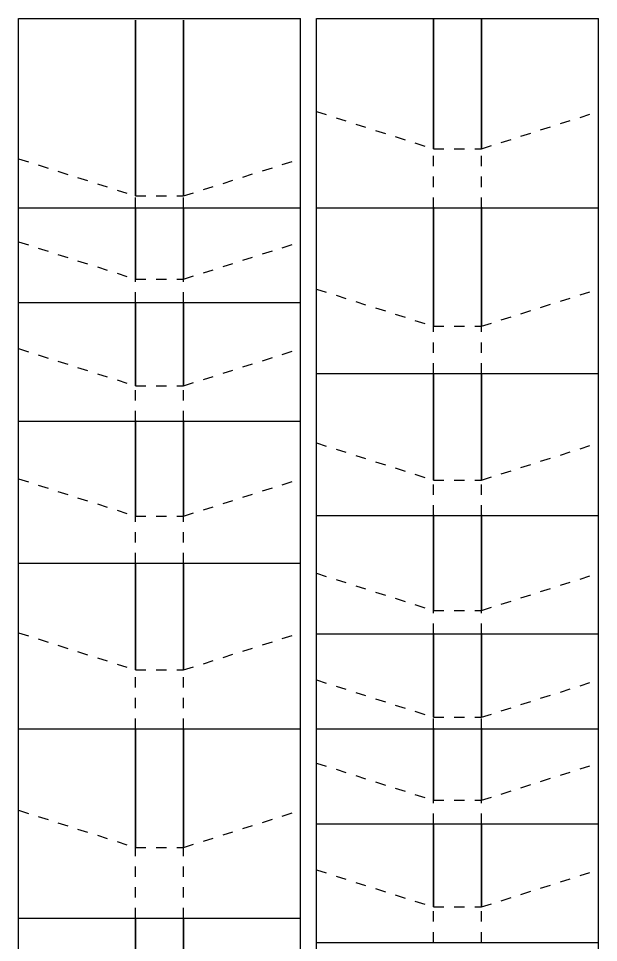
# Model space of a CAD drawing. Extents: x 11 to 192, y -291 to -10.
# Drawn here: x 87.2 to 166.3, y -159.4 to -33.5 of the extents above; entities that cross this region are included whole.
import ezdxf

# ---------------------------------------------------------------- set-up
doc = ezdxf.new("R2010")
doc.units = 0
for name, pattern in [('AI-LINETYPE-1', [2.822222, 1.411111, -1.411111]), ('AI-LINETYPE-10', [2.822222, 1.411111, -1.411111]), ('AI-LINETYPE-100', [2.822222, 1.411111, -1.411111]), ('AI-LINETYPE-11', [2.822222, 1.411111, -1.411111]), ('AI-LINETYPE-12', [2.822222, 1.411111, -1.411111]), ('AI-LINETYPE-13', [2.822222, 1.411111, -1.411111]), ('AI-LINETYPE-14', [2.822222, 1.411111, -1.411111]), ('AI-LINETYPE-15', [2.822222, 1.411111, -1.411111]), ('AI-LINETYPE-16', [2.822222, 1.411111, -1.411111]), ('AI-LINETYPE-17', [2.822222, 1.411111, -1.411111]), ('AI-LINETYPE-18', [2.822222, 1.411111, -1.411111]), ('AI-LINETYPE-19', [2.822222, 1.411111, -1.411111]), ('AI-LINETYPE-2', [2.822222, 1.411111, -1.411111]), ('AI-LINETYPE-20', [2.822222, 1.411111, -1.411111]), ('AI-LINETYPE-21', [2.822222, 1.411111, -1.411111]), ('AI-LINETYPE-22', [2.822222, 1.411111, -1.411111]), ('AI-LINETYPE-23', [2.822222, 1.411111, -1.411111]), ('AI-LINETYPE-24', [2.822222, 1.411111, -1.411111]), ('AI-LINETYPE-25', [2.822222, 1.411111, -1.411111]), ('AI-LINETYPE-26', [2.822222, 1.411111, -1.411111]), ('AI-LINETYPE-27', [2.822222, 1.411111, -1.411111]), ('AI-LINETYPE-28', [2.822222, 1.411111, -1.411111]), ('AI-LINETYPE-29', [2.822222, 1.411111, -1.411111]), ('AI-LINETYPE-3', [2.822222, 1.411111, -1.411111]), ('AI-LINETYPE-30', [2.822222, 1.411111, -1.411111]), ('AI-LINETYPE-4', [2.822222, 1.411111, -1.411111]), ('AI-LINETYPE-5', [2.822222, 1.411111, -1.411111]), ('AI-LINETYPE-51', [2.822222, 1.411111, -1.411111]), ('AI-LINETYPE-52', [2.822222, 1.411111, -1.411111]), ('AI-LINETYPE-53', [2.822222, 1.411111, -1.411111]), ('AI-LINETYPE-54', [2.822222, 1.411111, -1.411111]), ('AI-LINETYPE-55', [2.822222, 1.411111, -1.411111]), ('AI-LINETYPE-56', [2.822222, 1.411111, -1.411111]), ('AI-LINETYPE-57', [2.822222, 1.411111, -1.411111]), ('AI-LINETYPE-58', [2.822222, 1.411111, -1.411111]), ('AI-LINETYPE-59', [2.822222, 1.411111, -1.411111]), ('AI-LINETYPE-6', [2.822222, 1.411111, -1.411111]), ('AI-LINETYPE-60', [2.822222, 1.411111, -1.411111]), ('AI-LINETYPE-7', [2.822222, 1.411111, -1.411111]), ('AI-LINETYPE-74', [2.822222, 1.411111, -1.411111]), ('AI-LINETYPE-75', [2.822222, 1.411111, -1.411111]), ('AI-LINETYPE-76', [2.822222, 1.411111, -1.411111]), ('AI-LINETYPE-77', [2.822222, 1.411111, -1.411111]), ('AI-LINETYPE-78', [2.822222, 1.411111, -1.411111]), ('AI-LINETYPE-79', [2.822222, 1.411111, -1.411111]), ('AI-LINETYPE-8', [2.822222, 1.411111, -1.411111]), ('AI-LINETYPE-80', [2.822222, 1.411111, -1.411111]), ('AI-LINETYPE-81', [2.822222, 1.411111, -1.411111]), ('AI-LINETYPE-82', [2.822222, 1.411111, -1.411111]), ('AI-LINETYPE-83', [2.822222, 1.411111, -1.411111]), ('AI-LINETYPE-84', [2.822222, 1.411111, -1.411111]), ('AI-LINETYPE-85', [2.822222, 1.411111, -1.411111]), ('AI-LINETYPE-86', [2.822222, 1.411111, -1.411111]), ('AI-LINETYPE-87', [2.822222, 1.411111, -1.411111]), ('AI-LINETYPE-88', [2.822222, 1.411111, -1.411111]), ('AI-LINETYPE-89', [2.822222, 1.411111, -1.411111]), ('AI-LINETYPE-9', [2.822222, 1.411111, -1.411111]), ('AI-LINETYPE-90', [2.822222, 1.411111, -1.411111]), ('AI-LINETYPE-93', [2.822222, 1.411111, -1.411111]), ('AI-LINETYPE-94', [2.822222, 1.411111, -1.411111]), ('AI-LINETYPE-95', [2.822222, 1.411111, -1.411111]), ('AI-LINETYPE-96', [2.822222, 1.411111, -1.411111]), ('AI-LINETYPE-97', [2.822222, 1.411111, -1.411111]), ('AI-LINETYPE-98', [2.822222, 1.411111, -1.411111]), ('AI-LINETYPE-99', [2.822222, 1.411111, -1.411111])]:
    doc.linetypes.add(name, pattern=pattern)
for name, color, linetype in [('CUTLINE', 7, 'CONTINUOUS'), ('MOUNTAINLINE', 7, 'CONTINUOUS'), ('VALLEYLINE', 7, 'CONTINUOUS')]:
    doc.layers.add(name, color=color, linetype=linetype)

# ---------------------------------------------------------------- blocks, each defined once
blk = doc.blocks.new('BLOCK_2')
at = {"layer": 'CUTLINE', "color": 29}
blk.add_lwpolyline([(87.19, -291.4), (87.19, -33.5)], dxfattribs=at)
blk = doc.blocks.new('BLOCK_3')
at = {"layer": 'CUTLINE', "color": 29}
blk.add_lwpolyline([(125.67, -291.4), (125.67, -33.5)], dxfattribs=at)
blk = doc.blocks.new('BLOCK_4')
at = {"layer": 'CUTLINE', "color": 29}
blk.add_lwpolyline([(87.19, -33.5), (125.67, -33.5)], dxfattribs=at)
blk = doc.blocks.new('BLOCK_6')
at = {"layer": 'CUTLINE', "color": 29}
blk.add_lwpolyline([(127.81, -227.14), (127.81, -33.5)], dxfattribs=at)
blk = doc.blocks.new('BLOCK_7')
at = {"layer": 'CUTLINE', "color": 29}
blk.add_lwpolyline([(166.29, -227.14), (166.29, -33.5)], dxfattribs=at)
blk = doc.blocks.new('BLOCK_9')
at = {"layer": 'CUTLINE', "color": 29}
blk.add_lwpolyline([(127.81, -33.5), (166.29, -33.5)], dxfattribs=at)
blk = doc.blocks.new('BLOCK_14')
at = {"layer": 'VALLEYLINE', "color": 29}
blk.add_lwpolyline([(87.19, -59.29), (125.67, -59.29)], dxfattribs=at)
blk = doc.blocks.new('BLOCK_15')
at = {"layer": 'VALLEYLINE', "color": 29}
blk.add_lwpolyline([(103.15, -57.68), (103.15, -33.72)], dxfattribs=at)
blk = doc.blocks.new('BLOCK_16')
at = {"layer": 'VALLEYLINE', "color": 29}
blk.add_lwpolyline([(109.71, -57.68), (109.71, -33.72)], dxfattribs=at)
blk = doc.blocks.new('BLOCK_17')
at = {"layer": 'VALLEYLINE', "color": 29}
blk.add_lwpolyline([(103.15, -33.72), (103.15, -57.68)], dxfattribs=at)
blk = doc.blocks.new('BLOCK_18')
at = {"layer": 'VALLEYLINE', "color": 29}
blk.add_lwpolyline([(109.71, -33.72), (109.71, -57.68)], dxfattribs=at)
blk = doc.blocks.new('BLOCK_19')
at = {"layer": 'VALLEYLINE', "color": 29}
blk.add_lwpolyline([(103.15, -69.02), (103.15, -59.26)], dxfattribs=at)
blk = doc.blocks.new('BLOCK_20')
at = {"layer": 'VALLEYLINE', "color": 29}
blk.add_lwpolyline([(109.71, -69.02), (109.71, -59.26)], dxfattribs=at)
blk = doc.blocks.new('BLOCK_21')
at = {"layer": 'VALLEYLINE', "color": 29}
blk.add_lwpolyline([(103.15, -59.26), (103.15, -69.02)], dxfattribs=at)
blk = doc.blocks.new('BLOCK_22')
at = {"layer": 'VALLEYLINE', "color": 29}
blk.add_lwpolyline([(109.71, -59.26), (109.71, -69.02)], dxfattribs=at)
blk = doc.blocks.new('BLOCK_23')
at = {"layer": 'VALLEYLINE', "color": 29}
blk.add_lwpolyline([(87.19, -72.23), (125.67, -72.23)], dxfattribs=at)
blk = doc.blocks.new('BLOCK_24')
at = {"layer": 'VALLEYLINE', "color": 29}
blk.add_lwpolyline([(103.15, -83.56), (103.15, -72.32)], dxfattribs=at)
blk = doc.blocks.new('BLOCK_25')
at = {"layer": 'VALLEYLINE', "color": 29}
blk.add_lwpolyline([(109.71, -83.56), (109.71, -72.32)], dxfattribs=at)
blk = doc.blocks.new('BLOCK_26')
at = {"layer": 'VALLEYLINE', "color": 29}
blk.add_lwpolyline([(103.15, -72.32), (103.15, -83.56)], dxfattribs=at)
blk = doc.blocks.new('BLOCK_27')
at = {"layer": 'VALLEYLINE', "color": 29}
blk.add_lwpolyline([(109.71, -72.32), (109.71, -83.56)], dxfattribs=at)
blk = doc.blocks.new('BLOCK_28')
at = {"layer": 'VALLEYLINE', "color": 29}
blk.add_lwpolyline([(87.19, -88.38), (125.67, -88.38)], dxfattribs=at)
blk = doc.blocks.new('BLOCK_29')
at = {"layer": 'VALLEYLINE', "color": 29}
blk.add_lwpolyline([(103.15, -101.32), (103.15, -88.28)], dxfattribs=at)
blk = doc.blocks.new('BLOCK_30')
at = {"layer": 'VALLEYLINE', "color": 29}
blk.add_lwpolyline([(109.71, -101.32), (109.71, -88.28)], dxfattribs=at)
blk = doc.blocks.new('BLOCK_31')
at = {"layer": 'VALLEYLINE', "color": 29}
blk.add_lwpolyline([(103.15, -88.28), (103.15, -101.32)], dxfattribs=at)
blk = doc.blocks.new('BLOCK_32')
at = {"layer": 'VALLEYLINE', "color": 29}
blk.add_lwpolyline([(109.71, -88.28), (109.71, -101.32)], dxfattribs=at)
blk = doc.blocks.new('BLOCK_33')
at = {"layer": 'VALLEYLINE', "color": 29}
blk.add_lwpolyline([(87.19, -107.74), (125.67, -107.74)], dxfattribs=at)
blk = doc.blocks.new('BLOCK_34')
at = {"layer": 'VALLEYLINE', "color": 29}
blk.add_lwpolyline([(103.15, -122.29), (103.15, -107.81)], dxfattribs=at)
blk = doc.blocks.new('BLOCK_35')
at = {"layer": 'VALLEYLINE', "color": 29}
blk.add_lwpolyline([(109.71, -122.29), (109.71, -107.81)], dxfattribs=at)
blk = doc.blocks.new('BLOCK_36')
at = {"layer": 'VALLEYLINE', "color": 29}
blk.add_lwpolyline([(103.15, -107.81), (103.15, -122.29)], dxfattribs=at)
blk = doc.blocks.new('BLOCK_37')
at = {"layer": 'VALLEYLINE', "color": 29}
blk.add_lwpolyline([(109.71, -107.81), (109.71, -122.29)], dxfattribs=at)
blk = doc.blocks.new('BLOCK_38')
at = {"layer": 'VALLEYLINE', "color": 29}
blk.add_lwpolyline([(87.19, -130.32), (125.67, -130.32)], dxfattribs=at)
blk = doc.blocks.new('BLOCK_39')
at = {"layer": 'VALLEYLINE', "color": 29}
blk.add_lwpolyline([(103.15, -146.47), (103.15, -130.33)], dxfattribs=at)
blk = doc.blocks.new('BLOCK_40')
at = {"layer": 'VALLEYLINE', "color": 29}
blk.add_lwpolyline([(109.71, -146.47), (109.71, -130.33)], dxfattribs=at)
blk = doc.blocks.new('BLOCK_41')
at = {"layer": 'VALLEYLINE', "color": 29}
blk.add_lwpolyline([(103.15, -130.33), (103.15, -146.47)], dxfattribs=at)
blk = doc.blocks.new('BLOCK_42')
at = {"layer": 'VALLEYLINE', "color": 29}
blk.add_lwpolyline([(109.71, -130.33), (109.71, -146.47)], dxfattribs=at)
blk = doc.blocks.new('BLOCK_43')
at = {"layer": 'VALLEYLINE', "color": 29}
blk.add_lwpolyline([(103.15, -173.87), (103.15, -156.22)], dxfattribs=at)
blk = doc.blocks.new('BLOCK_44')
at = {"layer": 'VALLEYLINE', "color": 29}
blk.add_lwpolyline([(109.71, -173.87), (109.71, -156.22)], dxfattribs=at)
blk = doc.blocks.new('BLOCK_45')
at = {"layer": 'VALLEYLINE', "color": 29}
blk.add_lwpolyline([(103.15, -156.22), (103.15, -173.87)], dxfattribs=at)
blk = doc.blocks.new('BLOCK_46')
at = {"layer": 'VALLEYLINE', "color": 29}
blk.add_lwpolyline([(109.71, -156.22), (109.71, -173.87)], dxfattribs=at)
blk = doc.blocks.new('BLOCK_62')
at = {"layer": 'VALLEYLINE', "color": 29}
blk.add_lwpolyline([(87.19, -156.11), (125.67, -156.11)], dxfattribs=at)
blk = doc.blocks.new('BLOCK_63')
at = {"layer": 'VALLEYLINE', "color": 29}
blk.add_lwpolyline([(127.81, -130.32), (166.29, -130.32)], dxfattribs=at)
blk = doc.blocks.new('BLOCK_64')
at = {"layer": 'VALLEYLINE', "color": 29}
blk.add_lwpolyline([(143.77, -140.05), (143.77, -130.21)], dxfattribs=at)
blk = doc.blocks.new('BLOCK_65')
at = {"layer": 'VALLEYLINE', "color": 29}
blk.add_lwpolyline([(150.33, -140.05), (150.33, -130.21)], dxfattribs=at)
blk = doc.blocks.new('BLOCK_66')
at = {"layer": 'VALLEYLINE', "color": 29}
blk.add_lwpolyline([(143.77, -130.21), (143.77, -140.05)], dxfattribs=at)
blk = doc.blocks.new('BLOCK_67')
at = {"layer": 'VALLEYLINE', "color": 29}
blk.add_lwpolyline([(150.33, -130.21), (150.33, -140.05)], dxfattribs=at)
blk = doc.blocks.new('BLOCK_68')
at = {"layer": 'VALLEYLINE', "color": 29}
blk.add_lwpolyline([(127.81, -143.26), (166.29, -143.26)], dxfattribs=at)
blk = doc.blocks.new('BLOCK_69')
at = {"layer": 'VALLEYLINE', "color": 29}
blk.add_lwpolyline([(143.77, -154.59), (143.77, -143.26)], dxfattribs=at)
blk = doc.blocks.new('BLOCK_70')
at = {"layer": 'VALLEYLINE', "color": 29}
blk.add_lwpolyline([(150.33, -154.59), (150.33, -143.26)], dxfattribs=at)
blk = doc.blocks.new('BLOCK_71')
at = {"layer": 'VALLEYLINE', "color": 29}
blk.add_lwpolyline([(143.77, -143.26), (143.77, -154.59)], dxfattribs=at)
blk = doc.blocks.new('BLOCK_72')
at = {"layer": 'VALLEYLINE', "color": 29}
blk.add_lwpolyline([(150.33, -143.26), (150.33, -154.59)], dxfattribs=at)
blk = doc.blocks.new('BLOCK_73')
at = {"layer": 'VALLEYLINE', "color": 29}
blk.add_lwpolyline([(127.81, -159.41), (166.29, -159.41)], dxfattribs=at)
blk = doc.blocks.new('BLOCK_84')
at = {"layer": 'VALLEYLINE', "color": 29}
blk.add_lwpolyline([(127.81, -59.29), (166.29, -59.29)], dxfattribs=at)
blk = doc.blocks.new('BLOCK_89')
at = {"layer": 'VALLEYLINE', "color": 29}
blk.add_lwpolyline([(127.81, -81.87), (166.29, -81.87)], dxfattribs=at)
blk = doc.blocks.new('BLOCK_90')
at = {"layer": 'VALLEYLINE', "color": 29}
blk.add_lwpolyline([(143.77, -96.41), (143.77, -81.9)], dxfattribs=at)
blk = doc.blocks.new('BLOCK_91')
at = {"layer": 'VALLEYLINE', "color": 29}
blk.add_lwpolyline([(150.33, -96.41), (150.33, -81.9)], dxfattribs=at)
blk = doc.blocks.new('BLOCK_92')
at = {"layer": 'VALLEYLINE', "color": 29}
blk.add_lwpolyline([(143.77, -81.9), (143.77, -96.41)], dxfattribs=at)
blk = doc.blocks.new('BLOCK_93')
at = {"layer": 'VALLEYLINE', "color": 29}
blk.add_lwpolyline([(150.33, -81.9), (150.33, -96.41)], dxfattribs=at)
blk = doc.blocks.new('BLOCK_94')
at = {"layer": 'VALLEYLINE', "color": 29}
blk.add_lwpolyline([(127.81, -101.23), (166.29, -101.23)], dxfattribs=at)
blk = doc.blocks.new('BLOCK_95')
at = {"layer": 'VALLEYLINE', "color": 29}
blk.add_lwpolyline([(143.77, -114.17), (143.77, -101.15)], dxfattribs=at)
blk = doc.blocks.new('BLOCK_96')
at = {"layer": 'VALLEYLINE', "color": 29}
blk.add_lwpolyline([(150.33, -114.17), (150.33, -101.15)], dxfattribs=at)
blk = doc.blocks.new('BLOCK_97')
at = {"layer": 'VALLEYLINE', "color": 29}
blk.add_lwpolyline([(143.77, -101.15), (143.77, -114.17)], dxfattribs=at)
blk = doc.blocks.new('BLOCK_98')
at = {"layer": 'VALLEYLINE', "color": 29}
blk.add_lwpolyline([(150.33, -101.15), (150.33, -114.17)], dxfattribs=at)
blk = doc.blocks.new('BLOCK_99')
at = {"layer": 'VALLEYLINE', "color": 29}
blk.add_lwpolyline([(127.81, -117.38), (166.29, -117.38)], dxfattribs=at)
blk = doc.blocks.new('BLOCK_100')
at = {"layer": 'VALLEYLINE', "color": 29}
blk.add_lwpolyline([(143.77, -128.72), (143.77, -117.25)], dxfattribs=at)
blk = doc.blocks.new('BLOCK_101')
at = {"layer": 'VALLEYLINE', "color": 29}
blk.add_lwpolyline([(150.33, -128.72), (150.33, -117.25)], dxfattribs=at)
blk = doc.blocks.new('BLOCK_102')
at = {"layer": 'VALLEYLINE', "color": 29}
blk.add_lwpolyline([(143.77, -117.25), (143.77, -128.72)], dxfattribs=at)
blk = doc.blocks.new('BLOCK_103')
at = {"layer": 'VALLEYLINE', "color": 29}
blk.add_lwpolyline([(150.33, -117.25), (150.33, -128.72)], dxfattribs=at)
blk = doc.blocks.new('BLOCK_104')
at = {"layer": 'VALLEYLINE', "color": 29}
blk.add_lwpolyline([(143.77, -51.26), (143.77, -33.66)], dxfattribs=at)
blk = doc.blocks.new('BLOCK_105')
at = {"layer": 'VALLEYLINE', "color": 29}
blk.add_lwpolyline([(150.33, -51.26), (150.33, -33.66)], dxfattribs=at)
blk = doc.blocks.new('BLOCK_106')
at = {"layer": 'VALLEYLINE', "color": 29}
blk.add_lwpolyline([(143.77, -33.66), (143.77, -51.26)], dxfattribs=at)
blk = doc.blocks.new('BLOCK_107')
at = {"layer": 'VALLEYLINE', "color": 29}
blk.add_lwpolyline([(150.33, -33.66), (150.33, -51.26)], dxfattribs=at)
blk = doc.blocks.new('BLOCK_108')
at = {"layer": 'VALLEYLINE', "color": 29}
blk.add_lwpolyline([(143.77, -75.44), (143.77, -59.23)], dxfattribs=at)
blk = doc.blocks.new('BLOCK_109')
at = {"layer": 'VALLEYLINE', "color": 29}
blk.add_lwpolyline([(150.33, -75.44), (150.33, -59.23)], dxfattribs=at)
blk = doc.blocks.new('BLOCK_110')
at = {"layer": 'VALLEYLINE', "color": 29}
blk.add_lwpolyline([(143.77, -59.23), (143.77, -75.44)], dxfattribs=at)
blk = doc.blocks.new('BLOCK_111')
at = {"layer": 'VALLEYLINE', "color": 29}
blk.add_lwpolyline([(150.33, -59.23), (150.33, -75.44)], dxfattribs=at)
blk = doc.blocks.new('BLOCK_161')
at = {"layer": 'MOUNTAINLINE', "color": 29, "linetype": 'AI-LINETYPE-1'}
blk.add_lwpolyline([(87.19, -52.61), (103.15, -57.68)], dxfattribs=at)
blk = doc.blocks.new('BLOCK_162')
at = {"layer": 'MOUNTAINLINE', "color": 29, "linetype": 'AI-LINETYPE-2'}
blk.add_lwpolyline([(103.15, -57.68), (109.71, -57.68)], dxfattribs=at)
blk = doc.blocks.new('BLOCK_163')
at = {"layer": 'MOUNTAINLINE', "color": 29, "linetype": 'AI-LINETYPE-3'}
blk.add_lwpolyline([(109.71, -57.68), (125.67, -52.61)], dxfattribs=at)
blk = doc.blocks.new('BLOCK_164')
at = {"layer": 'MOUNTAINLINE', "color": 29, "linetype": 'AI-LINETYPE-4'}
blk.add_lwpolyline([(103.15, -59.29), (103.15, -57.68)], dxfattribs=at)
blk = doc.blocks.new('BLOCK_165')
at = {"layer": 'MOUNTAINLINE', "color": 29, "linetype": 'AI-LINETYPE-5'}
blk.add_lwpolyline([(109.71, -59.29), (109.71, -57.68)], dxfattribs=at)
blk = doc.blocks.new('BLOCK_166')
at = {"layer": 'MOUNTAINLINE', "color": 29, "linetype": 'AI-LINETYPE-6'}
blk.add_lwpolyline([(87.19, -63.94), (103.15, -69.02)], dxfattribs=at)
blk = doc.blocks.new('BLOCK_167')
at = {"layer": 'MOUNTAINLINE', "color": 29, "linetype": 'AI-LINETYPE-7'}
blk.add_lwpolyline([(103.15, -69.02), (109.71, -69.02)], dxfattribs=at)
blk = doc.blocks.new('BLOCK_168')
at = {"layer": 'MOUNTAINLINE', "color": 29, "linetype": 'AI-LINETYPE-8'}
blk.add_lwpolyline([(109.71, -69.02), (125.67, -63.94)], dxfattribs=at)
blk = doc.blocks.new('BLOCK_169')
at = {"layer": 'MOUNTAINLINE', "color": 29, "linetype": 'AI-LINETYPE-9'}
blk.add_lwpolyline([(103.15, -72.23), (103.15, -69.02)], dxfattribs=at)
blk = doc.blocks.new('BLOCK_170')
at = {"layer": 'MOUNTAINLINE', "color": 29, "linetype": 'AI-LINETYPE-10'}
blk.add_lwpolyline([(109.71, -72.23), (109.71, -69.02)], dxfattribs=at)
blk = doc.blocks.new('BLOCK_171')
at = {"layer": 'MOUNTAINLINE', "color": 29, "linetype": 'AI-LINETYPE-11'}
blk.add_lwpolyline([(87.19, -78.49), (103.15, -83.56)], dxfattribs=at)
blk = doc.blocks.new('BLOCK_172')
at = {"layer": 'MOUNTAINLINE', "color": 29, "linetype": 'AI-LINETYPE-12'}
blk.add_lwpolyline([(103.15, -83.56), (109.71, -83.56)], dxfattribs=at)
blk = doc.blocks.new('BLOCK_173')
at = {"layer": 'MOUNTAINLINE', "color": 29, "linetype": 'AI-LINETYPE-13'}
blk.add_lwpolyline([(109.71, -83.56), (125.67, -78.49)], dxfattribs=at)
blk = doc.blocks.new('BLOCK_174')
at = {"layer": 'MOUNTAINLINE', "color": 29, "linetype": 'AI-LINETYPE-14'}
blk.add_lwpolyline([(103.15, -88.38), (103.15, -83.56)], dxfattribs=at)
blk = doc.blocks.new('BLOCK_175')
at = {"layer": 'MOUNTAINLINE', "color": 29, "linetype": 'AI-LINETYPE-15'}
blk.add_lwpolyline([(109.71, -88.38), (109.71, -83.56)], dxfattribs=at)
blk = doc.blocks.new('BLOCK_176')
at = {"layer": 'MOUNTAINLINE', "color": 29, "linetype": 'AI-LINETYPE-16'}
blk.add_lwpolyline([(87.19, -96.24), (103.15, -101.32)], dxfattribs=at)
blk = doc.blocks.new('BLOCK_177')
at = {"layer": 'MOUNTAINLINE', "color": 29, "linetype": 'AI-LINETYPE-17'}
blk.add_lwpolyline([(103.15, -101.32), (109.71, -101.32)], dxfattribs=at)
blk = doc.blocks.new('BLOCK_178')
at = {"layer": 'MOUNTAINLINE', "color": 29, "linetype": 'AI-LINETYPE-18'}
blk.add_lwpolyline([(109.71, -101.32), (125.67, -96.24)], dxfattribs=at)
blk = doc.blocks.new('BLOCK_179')
at = {"layer": 'MOUNTAINLINE', "color": 29, "linetype": 'AI-LINETYPE-19'}
blk.add_lwpolyline([(103.15, -107.74), (103.15, -101.32)], dxfattribs=at)
blk = doc.blocks.new('BLOCK_180')
at = {"layer": 'MOUNTAINLINE', "color": 29, "linetype": 'AI-LINETYPE-20'}
blk.add_lwpolyline([(109.71, -107.74), (109.71, -101.32)], dxfattribs=at)
blk = doc.blocks.new('BLOCK_181')
at = {"layer": 'MOUNTAINLINE', "color": 29, "linetype": 'AI-LINETYPE-21'}
blk.add_lwpolyline([(87.19, -117.21), (103.15, -122.29)], dxfattribs=at)
blk = doc.blocks.new('BLOCK_182')
at = {"layer": 'MOUNTAINLINE', "color": 29, "linetype": 'AI-LINETYPE-22'}
blk.add_lwpolyline([(103.15, -122.29), (109.71, -122.29)], dxfattribs=at)
blk = doc.blocks.new('BLOCK_183')
at = {"layer": 'MOUNTAINLINE', "color": 29, "linetype": 'AI-LINETYPE-23'}
blk.add_lwpolyline([(109.71, -122.29), (125.67, -117.21)], dxfattribs=at)
blk = doc.blocks.new('BLOCK_184')
at = {"layer": 'MOUNTAINLINE', "color": 29, "linetype": 'AI-LINETYPE-24'}
blk.add_lwpolyline([(103.15, -130.32), (103.15, -122.29)], dxfattribs=at)
blk = doc.blocks.new('BLOCK_185')
at = {"layer": 'MOUNTAINLINE', "color": 29, "linetype": 'AI-LINETYPE-25'}
blk.add_lwpolyline([(109.71, -130.32), (109.71, -122.29)], dxfattribs=at)
blk = doc.blocks.new('BLOCK_186')
at = {"layer": 'MOUNTAINLINE', "color": 29, "linetype": 'AI-LINETYPE-26'}
blk.add_lwpolyline([(87.19, -141.4), (103.15, -146.47)], dxfattribs=at)
blk = doc.blocks.new('BLOCK_187')
at = {"layer": 'MOUNTAINLINE', "color": 29, "linetype": 'AI-LINETYPE-27'}
blk.add_lwpolyline([(103.15, -146.47), (109.71, -146.47)], dxfattribs=at)
blk = doc.blocks.new('BLOCK_188')
at = {"layer": 'MOUNTAINLINE', "color": 29, "linetype": 'AI-LINETYPE-28'}
blk.add_lwpolyline([(109.71, -146.47), (125.67, -141.4)], dxfattribs=at)
blk = doc.blocks.new('BLOCK_189')
at = {"layer": 'MOUNTAINLINE', "color": 29, "linetype": 'AI-LINETYPE-29'}
blk.add_lwpolyline([(103.15, -156.11), (103.15, -146.47)], dxfattribs=at)
blk = doc.blocks.new('BLOCK_190')
at = {"layer": 'MOUNTAINLINE', "color": 29, "linetype": 'AI-LINETYPE-30'}
blk.add_lwpolyline([(109.71, -156.11), (109.71, -146.47)], dxfattribs=at)
blk = doc.blocks.new('BLOCK_211')
at = {"layer": 'MOUNTAINLINE', "color": 29, "linetype": 'AI-LINETYPE-51'}
blk.add_lwpolyline([(127.81, -134.97), (143.77, -140.05)], dxfattribs=at)
blk = doc.blocks.new('BLOCK_212')
at = {"layer": 'MOUNTAINLINE', "color": 29, "linetype": 'AI-LINETYPE-52'}
blk.add_lwpolyline([(143.77, -140.05), (150.33, -140.05)], dxfattribs=at)
blk = doc.blocks.new('BLOCK_213')
at = {"layer": 'MOUNTAINLINE', "color": 29, "linetype": 'AI-LINETYPE-53'}
blk.add_lwpolyline([(150.33, -140.05), (166.29, -134.97)], dxfattribs=at)
blk = doc.blocks.new('BLOCK_214')
at = {"layer": 'MOUNTAINLINE', "color": 29, "linetype": 'AI-LINETYPE-54'}
blk.add_lwpolyline([(143.77, -143.26), (143.77, -140.05)], dxfattribs=at)
blk = doc.blocks.new('BLOCK_215')
at = {"layer": 'MOUNTAINLINE', "color": 29, "linetype": 'AI-LINETYPE-55'}
blk.add_lwpolyline([(150.33, -143.26), (150.33, -140.05)], dxfattribs=at)
blk = doc.blocks.new('BLOCK_216')
at = {"layer": 'MOUNTAINLINE', "color": 29, "linetype": 'AI-LINETYPE-56'}
blk.add_lwpolyline([(127.81, -149.52), (143.77, -154.59)], dxfattribs=at)
blk = doc.blocks.new('BLOCK_217')
at = {"layer": 'MOUNTAINLINE', "color": 29, "linetype": 'AI-LINETYPE-57'}
blk.add_lwpolyline([(143.77, -154.59), (150.33, -154.59)], dxfattribs=at)
blk = doc.blocks.new('BLOCK_218')
at = {"layer": 'MOUNTAINLINE', "color": 29, "linetype": 'AI-LINETYPE-58'}
blk.add_lwpolyline([(150.33, -154.59), (166.29, -149.52)], dxfattribs=at)
blk = doc.blocks.new('BLOCK_219')
at = {"layer": 'MOUNTAINLINE', "color": 29, "linetype": 'AI-LINETYPE-59'}
blk.add_lwpolyline([(143.77, -159.41), (143.77, -154.59)], dxfattribs=at)
blk = doc.blocks.new('BLOCK_220')
at = {"layer": 'MOUNTAINLINE', "color": 29, "linetype": 'AI-LINETYPE-60'}
blk.add_lwpolyline([(150.33, -159.41), (150.33, -154.59)], dxfattribs=at)
blk = doc.blocks.new('BLOCK_234')
at = {"layer": 'MOUNTAINLINE', "color": 29, "linetype": 'AI-LINETYPE-74'}
blk.add_lwpolyline([(143.77, -81.87), (143.77, -75.44)], dxfattribs=at)
blk = doc.blocks.new('BLOCK_235')
at = {"layer": 'MOUNTAINLINE', "color": 29, "linetype": 'AI-LINETYPE-75'}
blk.add_lwpolyline([(150.33, -81.87), (150.33, -75.44)], dxfattribs=at)
blk = doc.blocks.new('BLOCK_236')
at = {"layer": 'MOUNTAINLINE', "color": 29, "linetype": 'AI-LINETYPE-76'}
blk.add_lwpolyline([(127.81, -91.34), (143.77, -96.41)], dxfattribs=at)
blk = doc.blocks.new('BLOCK_237')
at = {"layer": 'MOUNTAINLINE', "color": 29, "linetype": 'AI-LINETYPE-77'}
blk.add_lwpolyline([(143.77, -96.41), (150.33, -96.41)], dxfattribs=at)
blk = doc.blocks.new('BLOCK_238')
at = {"layer": 'MOUNTAINLINE', "color": 29, "linetype": 'AI-LINETYPE-78'}
blk.add_lwpolyline([(150.33, -96.41), (166.29, -91.34)], dxfattribs=at)
blk = doc.blocks.new('BLOCK_239')
at = {"layer": 'MOUNTAINLINE', "color": 29, "linetype": 'AI-LINETYPE-79'}
blk.add_lwpolyline([(143.77, -101.23), (143.77, -96.41)], dxfattribs=at)
blk = doc.blocks.new('BLOCK_240')
at = {"layer": 'MOUNTAINLINE', "color": 29, "linetype": 'AI-LINETYPE-80'}
blk.add_lwpolyline([(150.33, -101.23), (150.33, -96.41)], dxfattribs=at)
blk = doc.blocks.new('BLOCK_241')
at = {"layer": 'MOUNTAINLINE', "color": 29, "linetype": 'AI-LINETYPE-81'}
blk.add_lwpolyline([(127.81, -109.1), (143.77, -114.17)], dxfattribs=at)
blk = doc.blocks.new('BLOCK_242')
at = {"layer": 'MOUNTAINLINE', "color": 29, "linetype": 'AI-LINETYPE-82'}
blk.add_lwpolyline([(143.77, -114.17), (150.33, -114.17)], dxfattribs=at)
blk = doc.blocks.new('BLOCK_243')
at = {"layer": 'MOUNTAINLINE', "color": 29, "linetype": 'AI-LINETYPE-83'}
blk.add_lwpolyline([(150.33, -114.17), (166.29, -109.1)], dxfattribs=at)
blk = doc.blocks.new('BLOCK_244')
at = {"layer": 'MOUNTAINLINE', "color": 29, "linetype": 'AI-LINETYPE-84'}
blk.add_lwpolyline([(143.77, -117.38), (143.77, -114.17)], dxfattribs=at)
blk = doc.blocks.new('BLOCK_245')
at = {"layer": 'MOUNTAINLINE', "color": 29, "linetype": 'AI-LINETYPE-85'}
blk.add_lwpolyline([(150.33, -117.38), (150.33, -114.17)], dxfattribs=at)
blk = doc.blocks.new('BLOCK_246')
at = {"layer": 'MOUNTAINLINE', "color": 29, "linetype": 'AI-LINETYPE-86'}
blk.add_lwpolyline([(127.81, -123.64), (143.77, -128.72)], dxfattribs=at)
blk = doc.blocks.new('BLOCK_247')
at = {"layer": 'MOUNTAINLINE', "color": 29, "linetype": 'AI-LINETYPE-87'}
blk.add_lwpolyline([(143.77, -128.72), (150.33, -128.72)], dxfattribs=at)
blk = doc.blocks.new('BLOCK_248')
at = {"layer": 'MOUNTAINLINE', "color": 29, "linetype": 'AI-LINETYPE-88'}
blk.add_lwpolyline([(150.33, -128.72), (166.29, -123.64)], dxfattribs=at)
blk = doc.blocks.new('BLOCK_249')
at = {"layer": 'MOUNTAINLINE', "color": 29, "linetype": 'AI-LINETYPE-89'}
blk.add_lwpolyline([(143.77, -130.32), (143.77, -128.72)], dxfattribs=at)
blk = doc.blocks.new('BLOCK_250')
at = {"layer": 'MOUNTAINLINE', "color": 29, "linetype": 'AI-LINETYPE-90'}
blk.add_lwpolyline([(150.33, -130.32), (150.33, -128.72)], dxfattribs=at)
blk = doc.blocks.new('BLOCK_253')
at = {"layer": 'MOUNTAINLINE', "color": 29, "linetype": 'AI-LINETYPE-93'}
blk.add_lwpolyline([(127.81, -46.18), (143.77, -51.26)], dxfattribs=at)
blk = doc.blocks.new('BLOCK_254')
at = {"layer": 'MOUNTAINLINE', "color": 29, "linetype": 'AI-LINETYPE-94'}
blk.add_lwpolyline([(143.77, -51.26), (150.33, -51.26)], dxfattribs=at)
blk = doc.blocks.new('BLOCK_255')
at = {"layer": 'MOUNTAINLINE', "color": 29, "linetype": 'AI-LINETYPE-95'}
blk.add_lwpolyline([(150.33, -51.26), (166.29, -46.18)], dxfattribs=at)
blk = doc.blocks.new('BLOCK_256')
at = {"layer": 'MOUNTAINLINE', "color": 29, "linetype": 'AI-LINETYPE-96'}
blk.add_lwpolyline([(143.77, -59.29), (143.77, -51.26)], dxfattribs=at)
blk = doc.blocks.new('BLOCK_257')
at = {"layer": 'MOUNTAINLINE', "color": 29, "linetype": 'AI-LINETYPE-97'}
blk.add_lwpolyline([(150.33, -59.29), (150.33, -51.26)], dxfattribs=at)
blk = doc.blocks.new('BLOCK_258')
at = {"layer": 'MOUNTAINLINE', "color": 29, "linetype": 'AI-LINETYPE-98'}
blk.add_lwpolyline([(127.81, -70.37), (143.77, -75.44)], dxfattribs=at)
blk = doc.blocks.new('BLOCK_259')
at = {"layer": 'MOUNTAINLINE', "color": 29, "linetype": 'AI-LINETYPE-99'}
blk.add_lwpolyline([(143.77, -75.44), (150.33, -75.44)], dxfattribs=at)
blk = doc.blocks.new('BLOCK_260')
at = {"layer": 'MOUNTAINLINE', "color": 29, "linetype": 'AI-LINETYPE-100'}
blk.add_lwpolyline([(150.33, -75.44), (166.29, -70.37)], dxfattribs=at)

msp = doc.modelspace()

# ---------------------------------------------------------------- block references
at = {"layer": 'CUTLINE'}
for name in ['BLOCK_2', 'BLOCK_4', 'BLOCK_3', 'BLOCK_6', 'BLOCK_9', 'BLOCK_7']:
    msp.add_blockref(name, (0, 0), dxfattribs=at)
at = {"layer": 'MOUNTAINLINE'}
for name in ['BLOCK_253', 'BLOCK_255', 'BLOCK_254', 'BLOCK_256', 'BLOCK_257', 'BLOCK_161', 'BLOCK_163', 'BLOCK_162', 'BLOCK_164', 'BLOCK_165', 'BLOCK_166', 'BLOCK_168', 'BLOCK_167', 'BLOCK_169', 'BLOCK_170', 'BLOCK_258', 'BLOCK_260', 'BLOCK_234', 'BLOCK_259', 'BLOCK_235', 'BLOCK_171', 'BLOCK_173', 'BLOCK_172', 'BLOCK_174', 'BLOCK_175', 'BLOCK_236', 'BLOCK_238', 'BLOCK_176', 'BLOCK_178', 'BLOCK_237', 'BLOCK_239', 'BLOCK_240', 'BLOCK_177', 'BLOCK_179', 'BLOCK_180', 'BLOCK_241', 'BLOCK_243', 'BLOCK_242', 'BLOCK_244', 'BLOCK_245', 'BLOCK_181', 'BLOCK_183', 'BLOCK_182', 'BLOCK_184', 'BLOCK_185', 'BLOCK_246', 'BLOCK_248', 'BLOCK_247', 'BLOCK_249', 'BLOCK_250', 'BLOCK_211', 'BLOCK_213', 'BLOCK_212', 'BLOCK_214', 'BLOCK_215', 'BLOCK_186', 'BLOCK_188', 'BLOCK_187', 'BLOCK_189', 'BLOCK_190', 'BLOCK_216', 'BLOCK_218', 'BLOCK_217', 'BLOCK_219', 'BLOCK_220']:
    msp.add_blockref(name, (0, 0), dxfattribs=at)
at = {"layer": 'VALLEYLINE'}
for name in ['BLOCK_15', 'BLOCK_17', 'BLOCK_16', 'BLOCK_18', 'BLOCK_104', 'BLOCK_106', 'BLOCK_105', 'BLOCK_107', 'BLOCK_14', 'BLOCK_19', 'BLOCK_21', 'BLOCK_20', 'BLOCK_22', 'BLOCK_84', 'BLOCK_108', 'BLOCK_110', 'BLOCK_109', 'BLOCK_111', 'BLOCK_23', 'BLOCK_24', 'BLOCK_26', 'BLOCK_25', 'BLOCK_27', 'BLOCK_89', 'BLOCK_90', 'BLOCK_92', 'BLOCK_91', 'BLOCK_93', 'BLOCK_28', 'BLOCK_29', 'BLOCK_31', 'BLOCK_30', 'BLOCK_32', 'BLOCK_94', 'BLOCK_95', 'BLOCK_97', 'BLOCK_96', 'BLOCK_98', 'BLOCK_33', 'BLOCK_34', 'BLOCK_36', 'BLOCK_35', 'BLOCK_37', 'BLOCK_99', 'BLOCK_100', 'BLOCK_102', 'BLOCK_101', 'BLOCK_103', 'BLOCK_38', 'BLOCK_39', 'BLOCK_41', 'BLOCK_40', 'BLOCK_42', 'BLOCK_63', 'BLOCK_64', 'BLOCK_66', 'BLOCK_65', 'BLOCK_67', 'BLOCK_68', 'BLOCK_69', 'BLOCK_71', 'BLOCK_70', 'BLOCK_72', 'BLOCK_62', 'BLOCK_43', 'BLOCK_45', 'BLOCK_44', 'BLOCK_46', 'BLOCK_73']:
    msp.add_blockref(name, (0, 0), dxfattribs=at)

doc.saveas('drawing.dxf')
